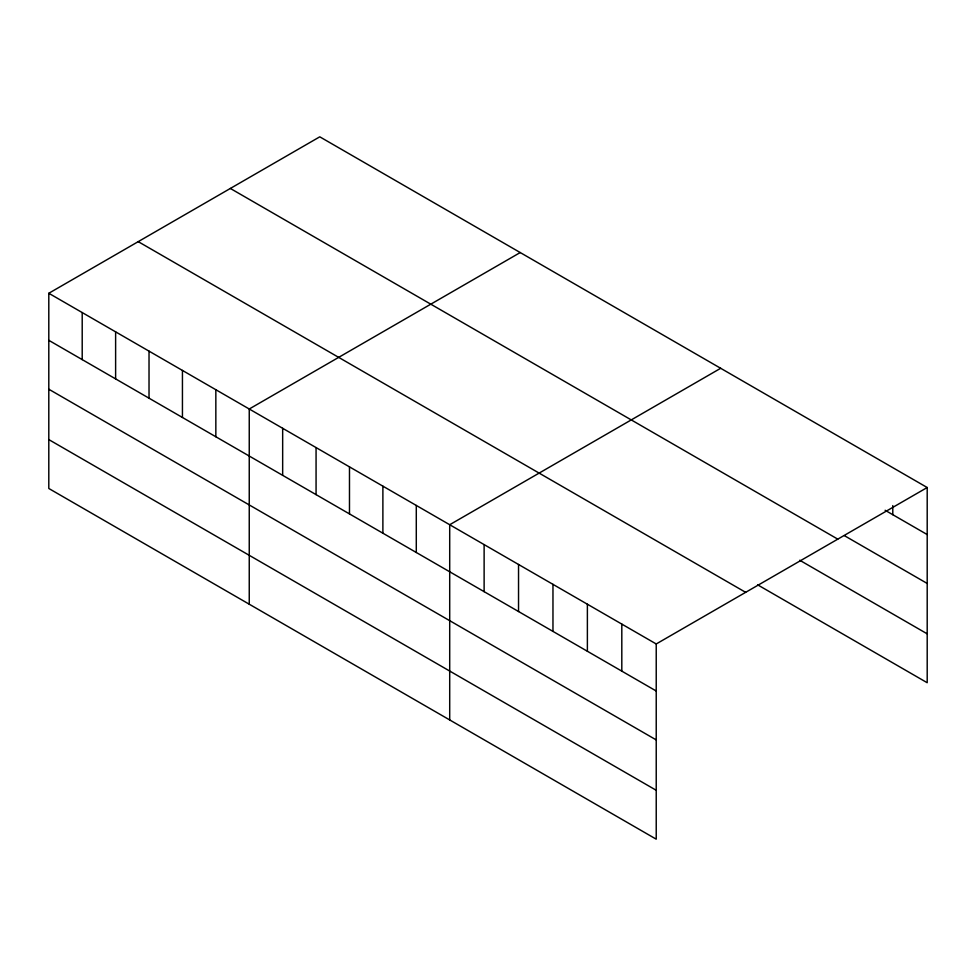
<?xml version="1.0" encoding="UTF-8"?>
<svg xmlns="http://www.w3.org/2000/svg" width="976" height="976" viewBox="0 0 976 976"><rect width="100%" height="100%" fill="white"/><g stroke="black" fill="none" stroke-linecap="round" stroke-linejoin="round"><path stroke-width="1.46" d="M48.8 293.276L656.226 643.965L656.226 839.177L48.8 488.476L48.8 293.276L319.774 136.823L927.2 487.524L927.2 682.724L757.644 584.831M520.22 252.552L249.246 409.005L249.246 604.205M720.678 368.281L449.704 524.734L449.704 719.934M656.226 643.965L927.2 487.524M885.134 510.277L927.2 534.567M844.338 535.617L927.2 583.453M230.348 188.453L837.774 539.142M799.71 560.236L927.2 633.839M138.226 241.645L745.652 592.334M48.8 340.319L656.226 691.008M48.8 389.217L656.226 739.906M48.8 439.59L656.226 790.279M892.784 505.592L892.784 514.694M621.81 624.091L621.81 671.134M587.381 604.217L587.381 651.26M552.965 584.343L552.965 631.387M518.537 564.47L518.537 611.525M484.12 544.608L484.12 591.651M416.288 505.446L416.288 552.489M382.885 486.158L382.885 533.201M349.481 466.87L349.481 513.913M316.065 447.581L316.065 494.625M282.662 428.293L282.662 475.336M215.842 389.717L215.842 436.76M182.439 370.429L182.439 417.472M149.023 351.14L149.023 398.184M115.619 331.852L115.619 378.895M82.204 312.564L82.204 359.607"/></g></svg>
